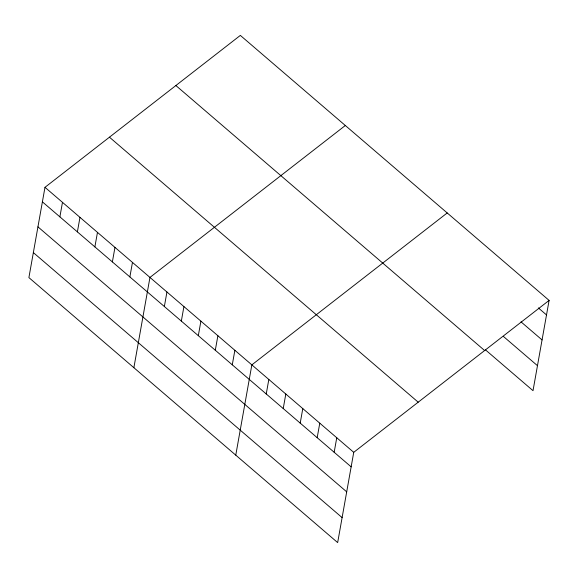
<?xml version="1.0" encoding="UTF-8"?>
<svg xmlns="http://www.w3.org/2000/svg" width="578" height="578" viewBox="0 0 578 578"><rect width="100%" height="100%" fill="white"/><g stroke="black" fill="none" stroke-linecap="round" stroke-linejoin="round"><path stroke-width="0.87" d="M44.983 187.323L28.9 277.599L337.66 542.597L353.736 452.321L549.1 300.401L240.34 35.403L44.983 187.323L353.736 452.321M59.888 216.866L62.475 202.343M77.387 231.886L79.974 217.357M94.879 246.9L97.472 232.37M112.378 261.913L114.964 247.391M129.877 276.934L132.463 262.405M133.879 367.702L149.955 277.426L345.319 125.505M164.354 306.521L166.941 291.998M181.333 321.101L183.92 306.571M198.319 335.674L200.906 321.144M215.298 350.246L217.884 335.724M232.277 364.819L234.87 350.297M235.766 455.146L251.849 364.87L447.213 212.95M266.241 393.972L268.828 379.443M283.227 408.545L285.814 394.023M300.206 423.125L302.793 408.595M317.185 437.698L319.779 423.168M334.171 452.271L336.757 437.748M549.1 300.401L533.017 390.677L485.469 349.863M538.364 307.93L546.513 314.923M521.002 321.852L542.063 339.922M503.51 336.526L537.475 365.679M175.871 85.537L484.631 350.535M109.452 137.188L418.205 402.187M42.396 201.852L351.149 466.843M37.938 226.851L346.699 491.842M33.351 252.6L342.111 517.599"/></g></svg>
